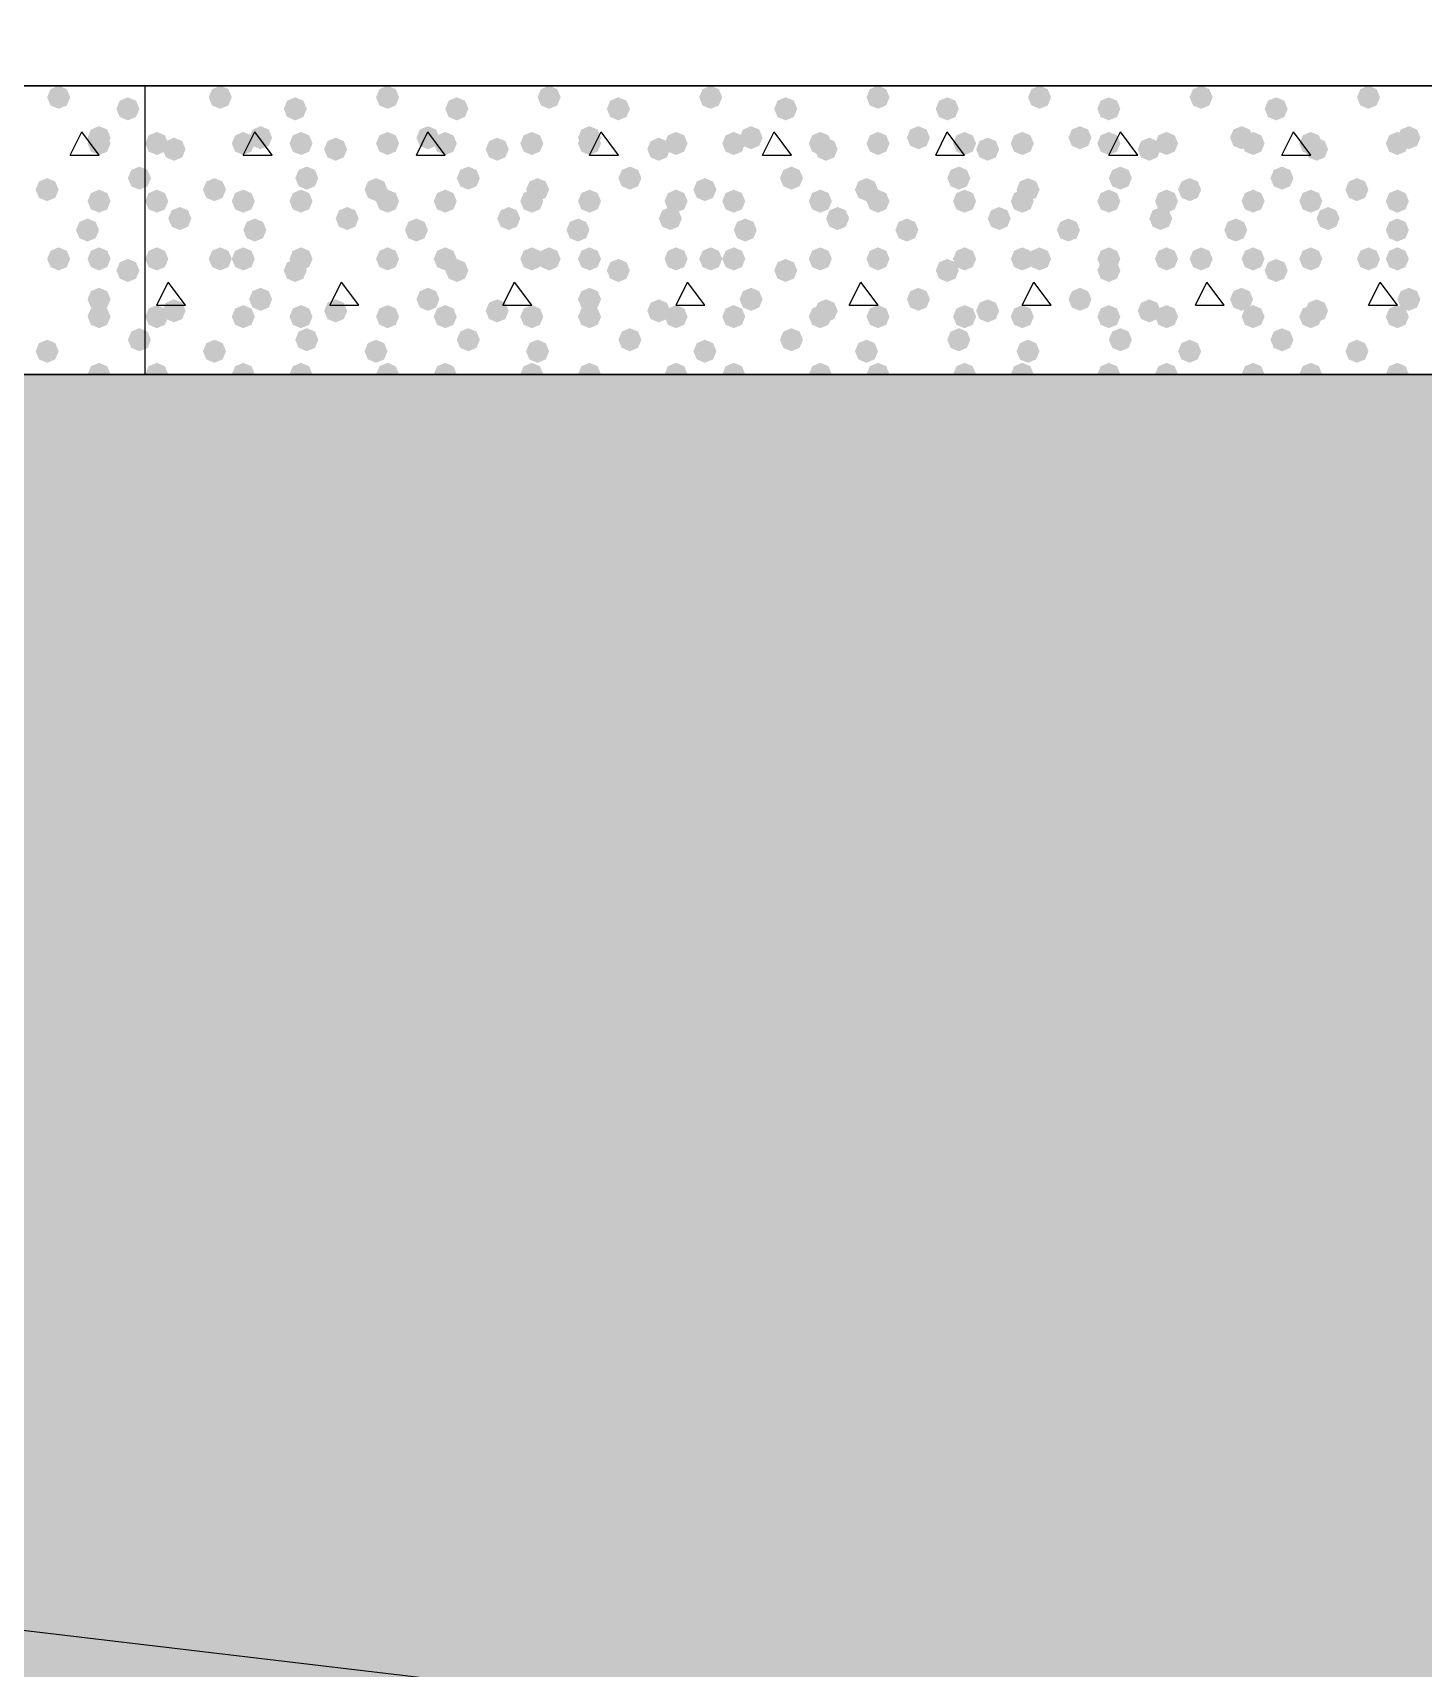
# Model space of a CAD drawing. Header units: millimetres. Extents: x 0 to 420, y 0 to 297.
# Drawn here: x 111.44 to 121.64, y 115.69 to 127.69 of the extents above; entities that cross this region are included whole.
import ezdxf

# ---------------------------------------------------------------- set-up
doc = ezdxf.new("R2010")
doc.units = ezdxf.units.MM
doc.layers.get('0').update_dxf_attribs({"linetype": 'CONTINUOUS'})

msp = doc.modelspace()

# ---------------------------------------------------------------- hatches: boundary and pattern name
at = {"true_color": 0x000007}
for points in [[(111.717667, 127.211667), (111.692796, 127.151871), (111.633, 127.127), (111.573204, 127.151871), (111.548333, 127.211667), (111.573204, 127.271462), (111.633, 127.296333), (111.692796, 127.271463)], [(112.225667, 127.127), (112.200796, 127.067204), (112.141, 127.042333), (112.081204, 127.067204), (112.056333, 127.127), (112.081204, 127.186796), (112.141, 127.211667), (112.200796, 127.186796)], [(112.014, 126.915333), (111.989129, 126.855538), (111.929333, 126.830667), (111.869538, 126.855538), (111.844667, 126.915333), (111.869537, 126.975129), (111.929333, 127), (111.989129, 126.975129)], [(112.014, 126.873), (111.989129, 126.813204), (111.929333, 126.788333), (111.869538, 126.813204), (111.844667, 126.873), (111.869537, 126.932796), (111.929333, 126.957667), (111.989129, 126.932796)], [(112.310333, 126.619), (112.285463, 126.559204), (112.225667, 126.534333), (112.165871, 126.559204), (112.141, 126.619), (112.165871, 126.678796), (112.225667, 126.703667), (112.285462, 126.678796)], [(111.633, 126.534333), (111.608129, 126.474537), (111.548333, 126.449667), (111.488537, 126.474537), (111.463667, 126.534333), (111.488537, 126.594129), (111.548333, 126.619), (111.608129, 126.594129)], [(112.014, 126.449667), (111.989129, 126.389871), (111.929333, 126.365), (111.869538, 126.389871), (111.844667, 126.449667), (111.869537, 126.509462), (111.929333, 126.534333), (111.989129, 126.509463)], [(111.929333, 126.238), (111.904462, 126.178204), (111.844667, 126.153333), (111.784871, 126.178204), (111.76, 126.238), (111.784871, 126.297796), (111.844667, 126.322667), (111.904462, 126.297796)], [(111.717667, 126.026333), (111.692796, 125.966537), (111.633, 125.941667), (111.573204, 125.966537), (111.548333, 126.026333), (111.573204, 126.086129), (111.633, 126.111), (111.692796, 126.086129)], [(112.014, 126.026333), (111.989129, 125.966537), (111.929333, 125.941667), (111.869538, 125.966537), (111.844667, 126.026333), (111.869537, 126.086129), (111.929333, 126.111), (111.989129, 126.086129)], [(112.225667, 125.941667), (112.200796, 125.881871), (112.141, 125.857), (112.081204, 125.881871), (112.056333, 125.941667), (112.081204, 126.001462), (112.141, 126.026333), (112.200796, 126.001463)], [(112.014, 125.73), (111.989129, 125.670204), (111.929333, 125.645333), (111.869538, 125.670204), (111.844667, 125.73), (111.869537, 125.789796), (111.929333, 125.814667), (111.989129, 125.789796)], [(112.014, 125.603), (111.989129, 125.543204), (111.929333, 125.518333), (111.869538, 125.543204), (111.844667, 125.603), (111.869537, 125.662796), (111.929333, 125.687667), (111.989129, 125.662796)], [(112.310333, 125.433667), (112.285463, 125.373871), (112.225667, 125.349), (112.165871, 125.373871), (112.141, 125.433667), (112.165871, 125.493462), (112.225667, 125.518333), (112.285462, 125.493463)], [(111.633, 125.349), (111.608129, 125.289204), (111.548333, 125.264333), (111.488537, 125.289204), (111.463667, 125.349), (111.488537, 125.408796), (111.548333, 125.433667), (111.608129, 125.408796)], [(112.014, 125.179667), (111.989129, 125.119871), (111.929333, 125.095), (111.869538, 125.119871), (111.844667, 125.179667), (111.869537, 125.239462), (111.929333, 125.264333), (111.989129, 125.239463)]]:
    msp.add_hatch(color=0, dxfattribs=at).paths.add_polyline_path(points, flags=0)
at = {"true_color": 0x000008}
for points in [[(112.903, 127.211667), (112.878129, 127.151871), (112.818333, 127.127), (112.758537, 127.151871), (112.733667, 127.211667), (112.758537, 127.271462), (112.818333, 127.296333), (112.878129, 127.271463)], [(114.130667, 127.211667), (114.105796, 127.151871), (114.046, 127.127), (113.986204, 127.151871), (113.961333, 127.211667), (113.986204, 127.271462), (114.046, 127.296333), (114.105796, 127.271463)], [(115.316, 127.211667), (115.291129, 127.151871), (115.231333, 127.127), (115.171537, 127.151871), (115.146667, 127.211667), (115.171537, 127.271462), (115.231333, 127.296333), (115.291129, 127.271463)], [(116.501333, 127.211667), (116.476463, 127.151871), (116.416667, 127.127), (116.356871, 127.151871), (116.332, 127.211667), (116.356871, 127.271462), (116.416667, 127.296333), (116.476462, 127.271463)], [(117.729, 127.211667), (117.704129, 127.151871), (117.644333, 127.127), (117.584538, 127.151871), (117.559667, 127.211667), (117.584537, 127.271462), (117.644333, 127.296333), (117.704129, 127.271463)], [(118.914333, 127.211667), (118.889462, 127.151871), (118.829667, 127.127), (118.769871, 127.151871), (118.745, 127.211667), (118.769871, 127.271462), (118.829667, 127.296333), (118.889462, 127.271463)], [(120.099667, 127.211667), (120.074796, 127.151871), (120.015, 127.127), (119.955204, 127.151871), (119.930333, 127.211667), (119.955204, 127.271462), (120.015, 127.296333), (120.074796, 127.271463)], [(121.327333, 127.211667), (121.302463, 127.151871), (121.242667, 127.127), (121.182871, 127.151871), (121.158, 127.211667), (121.182871, 127.271462), (121.242667, 127.296333), (121.302462, 127.271463)], [(113.453333, 127.127), (113.428463, 127.067204), (113.368667, 127.042333), (113.308871, 127.067204), (113.284, 127.127), (113.308871, 127.186796), (113.368667, 127.211667), (113.428462, 127.186796)], [(114.638667, 127.127), (114.613796, 127.067204), (114.554, 127.042333), (114.494204, 127.067204), (114.469333, 127.127), (114.494204, 127.186796), (114.554, 127.211667), (114.613796, 127.186796)], [(115.824, 127.127), (115.799129, 127.067204), (115.739333, 127.042333), (115.679538, 127.067204), (115.654667, 127.127), (115.679537, 127.186796), (115.739333, 127.211667), (115.799129, 127.186796)], [(117.051667, 127.127), (117.026796, 127.067204), (116.967, 127.042333), (116.907204, 127.067204), (116.882333, 127.127), (116.907204, 127.186796), (116.967, 127.211667), (117.026796, 127.186796)], [(118.237, 127.127), (118.212129, 127.067204), (118.152333, 127.042333), (118.092538, 127.067204), (118.067667, 127.127), (118.092537, 127.186796), (118.152333, 127.211667), (118.212129, 127.186796)], [(119.422333, 127.127), (119.397463, 127.067204), (119.337667, 127.042333), (119.277871, 127.067204), (119.253, 127.127), (119.277871, 127.186796), (119.337667, 127.211667), (119.397462, 127.186796)], [(120.65, 127.127), (120.625129, 127.067204), (120.565333, 127.042333), (120.505538, 127.067204), (120.480667, 127.127), (120.505537, 127.186796), (120.565333, 127.211667), (120.625129, 127.186796)], [(112.437333, 126.873), (112.412463, 126.813204), (112.352667, 126.788333), (112.292871, 126.813204), (112.268, 126.873), (112.292871, 126.932796), (112.352667, 126.957667), (112.412462, 126.932796)], [(112.564333, 126.830667), (112.539462, 126.770871), (112.479667, 126.746), (112.419871, 126.770871), (112.395, 126.830667), (112.419871, 126.890462), (112.479667, 126.915333), (112.539462, 126.890463)], [(113.072333, 126.873), (113.047463, 126.813204), (112.987667, 126.788333), (112.927871, 126.813204), (112.903, 126.873), (112.927871, 126.932796), (112.987667, 126.957667), (113.047462, 126.932796)], [(113.199333, 126.915333), (113.174462, 126.855538), (113.114667, 126.830667), (113.054871, 126.855538), (113.03, 126.915333), (113.054871, 126.975129), (113.114667, 127), (113.174462, 126.975129)], [(113.495667, 126.873), (113.470796, 126.813204), (113.411, 126.788333), (113.351204, 126.813204), (113.326333, 126.873), (113.351204, 126.932796), (113.411, 126.957667), (113.470796, 126.932796)], [(113.749667, 126.830667), (113.724796, 126.770871), (113.665, 126.746), (113.605204, 126.770871), (113.580333, 126.830667), (113.605204, 126.890462), (113.665, 126.915333), (113.724796, 126.890463)], [(114.130667, 126.873), (114.105796, 126.813204), (114.046, 126.788333), (113.986204, 126.813204), (113.961333, 126.873), (113.986204, 126.932796), (114.046, 126.957667), (114.105796, 126.932796)], [(114.427, 126.915333), (114.402129, 126.855538), (114.342333, 126.830667), (114.282538, 126.855538), (114.257667, 126.915333), (114.282537, 126.975129), (114.342333, 127), (114.402129, 126.975129)], [(114.554, 126.873), (114.529129, 126.813204), (114.469333, 126.788333), (114.409538, 126.813204), (114.384667, 126.873), (114.409537, 126.932796), (114.469333, 126.957667), (114.529129, 126.932796)], [(114.935, 126.830667), (114.910129, 126.770871), (114.850333, 126.746), (114.790538, 126.770871), (114.765667, 126.830667), (114.790537, 126.890462), (114.850333, 126.915333), (114.910129, 126.890463)], [(115.189, 126.873), (115.164129, 126.813204), (115.104333, 126.788333), (115.044538, 126.813204), (115.019667, 126.873), (115.044537, 126.932796), (115.104333, 126.957667), (115.164129, 126.932796)], [(115.612333, 126.915333), (115.587463, 126.855538), (115.527667, 126.830667), (115.467871, 126.855538), (115.443, 126.915333), (115.467871, 126.975129), (115.527667, 127), (115.587462, 126.975129)], [(115.612333, 126.873), (115.587463, 126.813204), (115.527667, 126.788333), (115.467871, 126.813204), (115.443, 126.873), (115.467871, 126.932796), (115.527667, 126.957667), (115.587462, 126.932796)], [(116.120333, 126.830667), (116.095463, 126.770871), (116.035667, 126.746), (115.975871, 126.770871), (115.951, 126.830667), (115.975871, 126.890462), (116.035667, 126.915333), (116.095462, 126.890463)], [(116.247333, 126.873), (116.222463, 126.813204), (116.162667, 126.788333), (116.102871, 126.813204), (116.078, 126.873), (116.102871, 126.932796), (116.162667, 126.957667), (116.222462, 126.932796)], [(116.670667, 126.873), (116.645796, 126.813204), (116.586, 126.788333), (116.526204, 126.813204), (116.501333, 126.873), (116.526204, 126.932796), (116.586, 126.957667), (116.645796, 126.932796)], [(116.797667, 126.915333), (116.772796, 126.855538), (116.713, 126.830667), (116.653204, 126.855538), (116.628333, 126.915333), (116.653204, 126.975129), (116.713, 127), (116.772796, 126.975129)], [(117.305667, 126.873), (117.280796, 126.813204), (117.221, 126.788333), (117.161204, 126.813204), (117.136333, 126.873), (117.161204, 126.932796), (117.221, 126.957667), (117.280796, 126.932796)], [(117.348, 126.830667), (117.323129, 126.770871), (117.263333, 126.746), (117.203538, 126.770871), (117.178667, 126.830667), (117.203537, 126.890462), (117.263333, 126.915333), (117.323129, 126.890463)], [(117.729, 126.873), (117.704129, 126.813204), (117.644333, 126.788333), (117.584538, 126.813204), (117.559667, 126.873), (117.584537, 126.932796), (117.644333, 126.957667), (117.704129, 126.932796)], [(118.025333, 126.915333), (118.000463, 126.855538), (117.940667, 126.830667), (117.880871, 126.855538), (117.856, 126.915333), (117.880871, 126.975129), (117.940667, 127), (118.000462, 126.975129)], [(118.364, 126.873), (118.339129, 126.813204), (118.279333, 126.788333), (118.219538, 126.813204), (118.194667, 126.873), (118.219537, 126.932796), (118.279333, 126.957667), (118.339129, 126.932796)], [(118.533333, 126.830667), (118.508463, 126.770871), (118.448667, 126.746), (118.388871, 126.770871), (118.364, 126.830667), (118.388871, 126.890462), (118.448667, 126.915333), (118.508462, 126.890463)], [(118.787333, 126.873), (118.762463, 126.813204), (118.702667, 126.788333), (118.642871, 126.813204), (118.618, 126.873), (118.642871, 126.932796), (118.702667, 126.957667), (118.762462, 126.932796)], [(119.210667, 126.915333), (119.185796, 126.855538), (119.126, 126.830667), (119.066204, 126.855538), (119.041333, 126.915333), (119.066204, 126.975129), (119.126, 127), (119.185796, 126.975129)], [(119.422333, 126.873), (119.397463, 126.813204), (119.337667, 126.788333), (119.277871, 126.813204), (119.253, 126.873), (119.277871, 126.932796), (119.337667, 126.957667), (119.397462, 126.932796)], [(119.718667, 126.830667), (119.693796, 126.770871), (119.634, 126.746), (119.574204, 126.770871), (119.549333, 126.830667), (119.574204, 126.890462), (119.634, 126.915333), (119.693796, 126.890463)], [(119.845667, 126.873), (119.820796, 126.813204), (119.761, 126.788333), (119.701204, 126.813204), (119.676333, 126.873), (119.701204, 126.932796), (119.761, 126.957667), (119.820796, 126.932796)], [(120.396, 126.915333), (120.371129, 126.855538), (120.311333, 126.830667), (120.251537, 126.855538), (120.226667, 126.915333), (120.251537, 126.975129), (120.311333, 127), (120.371129, 126.975129)], [(120.480667, 126.873), (120.455796, 126.813204), (120.396, 126.788333), (120.336204, 126.813204), (120.311333, 126.873), (120.336204, 126.932796), (120.396, 126.957667), (120.455796, 126.932796)], [(120.904, 126.873), (120.879129, 126.813204), (120.819333, 126.788333), (120.759538, 126.813204), (120.734667, 126.873), (120.759537, 126.932796), (120.819333, 126.957667), (120.879129, 126.932796)], [(120.946333, 126.830667), (120.921462, 126.770871), (120.861667, 126.746), (120.801871, 126.770871), (120.777, 126.830667), (120.801871, 126.890462), (120.861667, 126.915333), (120.921462, 126.890463)], [(121.539, 126.873), (121.514129, 126.813204), (121.454333, 126.788333), (121.394538, 126.813204), (121.369667, 126.873), (121.394537, 126.932796), (121.454333, 126.957667), (121.514129, 126.932796)], [(121.623667, 126.915333), (121.598796, 126.855538), (121.539, 126.830667), (121.479204, 126.855538), (121.454333, 126.915333), (121.479204, 126.975129), (121.539, 127), (121.598796, 126.975129)], [(113.538, 126.619), (113.513129, 126.559204), (113.453333, 126.534333), (113.393537, 126.559204), (113.368667, 126.619), (113.393537, 126.678796), (113.453333, 126.703667), (113.513129, 126.678796)], [(114.723333, 126.619), (114.698463, 126.559204), (114.638667, 126.534333), (114.578871, 126.559204), (114.554, 126.619), (114.578871, 126.678796), (114.638667, 126.703667), (114.698462, 126.678796)], [(115.908667, 126.619), (115.883796, 126.559204), (115.824, 126.534333), (115.764204, 126.559204), (115.739333, 126.619), (115.764204, 126.678796), (115.824, 126.703667), (115.883796, 126.678796)], [(117.094, 126.619), (117.069129, 126.559204), (117.009333, 126.534333), (116.949538, 126.559204), (116.924667, 126.619), (116.949537, 126.678796), (117.009333, 126.703667), (117.069129, 126.678796)], [(118.321667, 126.619), (118.296796, 126.559204), (118.237, 126.534333), (118.177204, 126.559204), (118.152333, 126.619), (118.177204, 126.678796), (118.237, 126.703667), (118.296796, 126.678796)], [(119.507, 126.619), (119.482129, 126.559204), (119.422333, 126.534333), (119.362538, 126.559204), (119.337667, 126.619), (119.362537, 126.678796), (119.422333, 126.703667), (119.482129, 126.678796)], [(120.692333, 126.619), (120.667463, 126.559204), (120.607667, 126.534333), (120.547871, 126.559204), (120.523, 126.619), (120.547871, 126.678796), (120.607667, 126.703667), (120.667462, 126.678796)], [(112.860667, 126.534333), (112.835796, 126.474537), (112.776, 126.449667), (112.716204, 126.474537), (112.691333, 126.534333), (112.716204, 126.594129), (112.776, 126.619), (112.835796, 126.594129)], [(114.046, 126.534333), (114.021129, 126.474537), (113.961333, 126.449667), (113.901537, 126.474537), (113.876667, 126.534333), (113.901537, 126.594129), (113.961333, 126.619), (114.021129, 126.594129)], [(115.231333, 126.534333), (115.206463, 126.474537), (115.146667, 126.449667), (115.086871, 126.474537), (115.062, 126.534333), (115.086871, 126.594129), (115.146667, 126.619), (115.206462, 126.594129)], [(116.459, 126.534333), (116.434129, 126.474537), (116.374333, 126.449667), (116.314538, 126.474537), (116.289667, 126.534333), (116.314537, 126.594129), (116.374333, 126.619), (116.434129, 126.594129)], [(117.644333, 126.534333), (117.619462, 126.474537), (117.559667, 126.449667), (117.499871, 126.474537), (117.475, 126.534333), (117.499871, 126.594129), (117.559667, 126.619), (117.619462, 126.594129)], [(118.829667, 126.534333), (118.804796, 126.474537), (118.745, 126.449667), (118.685204, 126.474537), (118.660333, 126.534333), (118.685204, 126.594129), (118.745, 126.619), (118.804796, 126.594129)], [(120.015, 126.534333), (119.990129, 126.474537), (119.930333, 126.449667), (119.870538, 126.474537), (119.845667, 126.534333), (119.870537, 126.594129), (119.930333, 126.619), (119.990129, 126.594129)], [(121.242667, 126.534333), (121.217796, 126.474537), (121.158, 126.449667), (121.098204, 126.474537), (121.073333, 126.534333), (121.098204, 126.594129), (121.158, 126.619), (121.217796, 126.594129)], [(112.437333, 126.449667), (112.412463, 126.389871), (112.352667, 126.365), (112.292871, 126.389871), (112.268, 126.449667), (112.292871, 126.509462), (112.352667, 126.534333), (112.412462, 126.509463)], [(113.072333, 126.449667), (113.047463, 126.389871), (112.987667, 126.365), (112.927871, 126.389871), (112.903, 126.449667), (112.927871, 126.509462), (112.987667, 126.534333), (113.047462, 126.509463)], [(113.495667, 126.449667), (113.470796, 126.389871), (113.411, 126.365), (113.351204, 126.389871), (113.326333, 126.449667), (113.351204, 126.509462), (113.411, 126.534333), (113.470796, 126.509463)], [(114.130667, 126.449667), (114.105796, 126.389871), (114.046, 126.365), (113.986204, 126.389871), (113.961333, 126.449667), (113.986204, 126.509462), (114.046, 126.534333), (114.105796, 126.509463)], [(114.554, 126.449667), (114.529129, 126.389871), (114.469333, 126.365), (114.409538, 126.389871), (114.384667, 126.449667), (114.409537, 126.509462), (114.469333, 126.534333), (114.529129, 126.509463)], [(115.189, 126.449667), (115.164129, 126.389871), (115.104333, 126.365), (115.044538, 126.389871), (115.019667, 126.449667), (115.044537, 126.509462), (115.104333, 126.534333), (115.164129, 126.509463)], [(115.612333, 126.449667), (115.587463, 126.389871), (115.527667, 126.365), (115.467871, 126.389871), (115.443, 126.449667), (115.467871, 126.509462), (115.527667, 126.534333), (115.587462, 126.509463)], [(116.247333, 126.449667), (116.222463, 126.389871), (116.162667, 126.365), (116.102871, 126.389871), (116.078, 126.449667), (116.102871, 126.509462), (116.162667, 126.534333), (116.222462, 126.509463)], [(116.670667, 126.449667), (116.645796, 126.389871), (116.586, 126.365), (116.526204, 126.389871), (116.501333, 126.449667), (116.526204, 126.509462), (116.586, 126.534333), (116.645796, 126.509463)], [(117.305667, 126.449667), (117.280796, 126.389871), (117.221, 126.365), (117.161204, 126.389871), (117.136333, 126.449667), (117.161204, 126.509462), (117.221, 126.534333), (117.280796, 126.509463)], [(117.729, 126.449667), (117.704129, 126.389871), (117.644333, 126.365), (117.584538, 126.389871), (117.559667, 126.449667), (117.584537, 126.509462), (117.644333, 126.534333), (117.704129, 126.509463)], [(118.364, 126.449667), (118.339129, 126.389871), (118.279333, 126.365), (118.219538, 126.389871), (118.194667, 126.449667), (118.219537, 126.509462), (118.279333, 126.534333), (118.339129, 126.509463)], [(118.787333, 126.449667), (118.762463, 126.389871), (118.702667, 126.365), (118.642871, 126.389871), (118.618, 126.449667), (118.642871, 126.509462), (118.702667, 126.534333), (118.762462, 126.509463)], [(119.422333, 126.449667), (119.397463, 126.389871), (119.337667, 126.365), (119.277871, 126.389871), (119.253, 126.449667), (119.277871, 126.509462), (119.337667, 126.534333), (119.397462, 126.509463)], [(119.845667, 126.449667), (119.820796, 126.389871), (119.761, 126.365), (119.701204, 126.389871), (119.676333, 126.449667), (119.701204, 126.509462), (119.761, 126.534333), (119.820796, 126.509463)], [(120.480667, 126.449667), (120.455796, 126.389871), (120.396, 126.365), (120.336204, 126.389871), (120.311333, 126.449667), (120.336204, 126.509462), (120.396, 126.534333), (120.455796, 126.509463)], [(120.904, 126.449667), (120.879129, 126.389871), (120.819333, 126.365), (120.759538, 126.389871), (120.734667, 126.449667), (120.759537, 126.509462), (120.819333, 126.534333), (120.879129, 126.509463)], [(121.539, 126.449667), (121.514129, 126.389871), (121.454333, 126.365), (121.394538, 126.389871), (121.369667, 126.449667), (121.394537, 126.509462), (121.454333, 126.534333), (121.514129, 126.509463)], [(112.606667, 126.322667), (112.581796, 126.262871), (112.522, 126.238), (112.462204, 126.262871), (112.437333, 126.322667), (112.462204, 126.382462), (112.522, 126.407333), (112.581796, 126.382463)], [(113.157, 126.238), (113.132129, 126.178204), (113.072333, 126.153333), (113.012538, 126.178204), (112.987667, 126.238), (113.012537, 126.297796), (113.072333, 126.322667), (113.132129, 126.297796)], [(113.834333, 126.322667), (113.809462, 126.262871), (113.749667, 126.238), (113.689871, 126.262871), (113.665, 126.322667), (113.689871, 126.382462), (113.749667, 126.407333), (113.809462, 126.382463)], [(114.342333, 126.238), (114.317463, 126.178204), (114.257667, 126.153333), (114.197871, 126.178204), (114.173, 126.238), (114.197871, 126.297796), (114.257667, 126.322667), (114.317462, 126.297796)], [(115.019667, 126.322667), (114.994796, 126.262871), (114.935, 126.238), (114.875204, 126.262871), (114.850333, 126.322667), (114.875204, 126.382462), (114.935, 126.407333), (114.994796, 126.382463)], [(115.527667, 126.238), (115.502796, 126.178204), (115.443, 126.153333), (115.383204, 126.178204), (115.358333, 126.238), (115.383204, 126.297796), (115.443, 126.322667), (115.502796, 126.297796)], [(116.205, 126.322667), (116.180129, 126.262871), (116.120333, 126.238), (116.060538, 126.262871), (116.035667, 126.322667), (116.060537, 126.382462), (116.120333, 126.407333), (116.180129, 126.382463)], [(116.755333, 126.238), (116.730463, 126.178204), (116.670667, 126.153333), (116.610871, 126.178204), (116.586, 126.238), (116.610871, 126.297796), (116.670667, 126.322667), (116.730462, 126.297796)], [(117.432667, 126.322667), (117.407796, 126.262871), (117.348, 126.238), (117.288204, 126.262871), (117.263333, 126.322667), (117.288204, 126.382462), (117.348, 126.407333), (117.407796, 126.382463)], [(117.940667, 126.238), (117.915796, 126.178204), (117.856, 126.153333), (117.796204, 126.178204), (117.771333, 126.238), (117.796204, 126.297796), (117.856, 126.322667), (117.915796, 126.297796)], [(118.618, 126.322667), (118.593129, 126.262871), (118.533333, 126.238), (118.473537, 126.262871), (118.448667, 126.322667), (118.473537, 126.382462), (118.533333, 126.407333), (118.593129, 126.382463)], [(119.126, 126.238), (119.101129, 126.178204), (119.041333, 126.153333), (118.981537, 126.178204), (118.956667, 126.238), (118.981537, 126.297796), (119.041333, 126.322667), (119.101129, 126.297796)], [(119.803333, 126.322667), (119.778463, 126.262871), (119.718667, 126.238), (119.658871, 126.262871), (119.634, 126.322667), (119.658871, 126.382462), (119.718667, 126.407333), (119.778462, 126.382463)], [(120.353667, 126.238), (120.328796, 126.178204), (120.269, 126.153333), (120.209204, 126.178204), (120.184333, 126.238), (120.209204, 126.297796), (120.269, 126.322667), (120.328796, 126.297796)], [(121.031, 126.322667), (121.006129, 126.262871), (120.946333, 126.238), (120.886537, 126.262871), (120.861667, 126.322667), (120.886537, 126.382462), (120.946333, 126.407333), (121.006129, 126.382463)], [(121.539, 126.238), (121.514129, 126.178204), (121.454333, 126.153333), (121.394538, 126.178204), (121.369667, 126.238), (121.394537, 126.297796), (121.454333, 126.322667), (121.514129, 126.297796)], [(112.437333, 126.026333), (112.412463, 125.966537), (112.352667, 125.941667), (112.292871, 125.966537), (112.268, 126.026333), (112.292871, 126.086129), (112.352667, 126.111), (112.412462, 126.086129)], [(112.903, 126.026333), (112.878129, 125.966537), (112.818333, 125.941667), (112.758537, 125.966537), (112.733667, 126.026333), (112.758537, 126.086129), (112.818333, 126.111), (112.878129, 126.086129)], [(113.072333, 126.026333), (113.047463, 125.966537), (112.987667, 125.941667), (112.927871, 125.966537), (112.903, 126.026333), (112.927871, 126.086129), (112.987667, 126.111), (113.047462, 126.086129)], [(113.495667, 126.026333), (113.470796, 125.966537), (113.411, 125.941667), (113.351204, 125.966537), (113.326333, 126.026333), (113.351204, 126.086129), (113.411, 126.111), (113.470796, 126.086129)], [(114.130667, 126.026333), (114.105796, 125.966537), (114.046, 125.941667), (113.986204, 125.966537), (113.961333, 126.026333), (113.986204, 126.086129), (114.046, 126.111), (114.105796, 126.086129)], [(114.130667, 126.026333), (114.105796, 125.966537), (114.046, 125.941667), (113.986204, 125.966537), (113.961333, 126.026333), (113.986204, 126.086129), (114.046, 126.111), (114.105796, 126.086129)], [(114.554, 126.026333), (114.529129, 125.966537), (114.469333, 125.941667), (114.409538, 125.966537), (114.384667, 126.026333), (114.409537, 126.086129), (114.469333, 126.111), (114.529129, 126.086129)], [(115.189, 126.026333), (115.164129, 125.966537), (115.104333, 125.941667), (115.044538, 125.966537), (115.019667, 126.026333), (115.044537, 126.086129), (115.104333, 126.111), (115.164129, 126.086129)], [(115.316, 126.026333), (115.291129, 125.966537), (115.231333, 125.941667), (115.171537, 125.966537), (115.146667, 126.026333), (115.171537, 126.086129), (115.231333, 126.111), (115.291129, 126.086129)], [(115.612333, 126.026333), (115.587463, 125.966537), (115.527667, 125.941667), (115.467871, 125.966537), (115.443, 126.026333), (115.467871, 126.086129), (115.527667, 126.111), (115.587462, 126.086129)], [(116.247333, 126.026333), (116.222463, 125.966537), (116.162667, 125.941667), (116.102871, 125.966537), (116.078, 126.026333), (116.102871, 126.086129), (116.162667, 126.111), (116.222462, 126.086129)], [(116.501333, 126.026333), (116.476463, 125.966537), (116.416667, 125.941667), (116.356871, 125.966537), (116.332, 126.026333), (116.356871, 126.086129), (116.416667, 126.111), (116.476462, 126.086129)], [(116.670667, 126.026333), (116.645796, 125.966537), (116.586, 125.941667), (116.526204, 125.966537), (116.501333, 126.026333), (116.526204, 126.086129), (116.586, 126.111), (116.645796, 126.086129)], [(117.305667, 126.026333), (117.280796, 125.966537), (117.221, 125.941667), (117.161204, 125.966537), (117.136333, 126.026333), (117.161204, 126.086129), (117.221, 126.111), (117.280796, 126.086129)], [(117.729, 126.026333), (117.704129, 125.966537), (117.644333, 125.941667), (117.584538, 125.966537), (117.559667, 126.026333), (117.584537, 126.086129), (117.644333, 126.111), (117.704129, 126.086129)], [(117.729, 126.026333), (117.704129, 125.966537), (117.644333, 125.941667), (117.584538, 125.966537), (117.559667, 126.026333), (117.584537, 126.086129), (117.644333, 126.111), (117.704129, 126.086129)], [(118.364, 126.026333), (118.339129, 125.966537), (118.279333, 125.941667), (118.219538, 125.966537), (118.194667, 126.026333), (118.219537, 126.086129), (118.279333, 126.111), (118.339129, 126.086129)], [(118.787333, 126.026333), (118.762463, 125.966537), (118.702667, 125.941667), (118.642871, 125.966537), (118.618, 126.026333), (118.642871, 126.086129), (118.702667, 126.111), (118.762462, 126.086129)], [(118.914333, 126.026333), (118.889462, 125.966537), (118.829667, 125.941667), (118.769871, 125.966537), (118.745, 126.026333), (118.769871, 126.086129), (118.829667, 126.111), (118.889462, 126.086129)], [(119.422333, 126.026333), (119.397463, 125.966537), (119.337667, 125.941667), (119.277871, 125.966537), (119.253, 126.026333), (119.277871, 126.086129), (119.337667, 126.111), (119.397462, 126.086129)], [(119.845667, 126.026333), (119.820796, 125.966537), (119.761, 125.941667), (119.701204, 125.966537), (119.676333, 126.026333), (119.701204, 126.086129), (119.761, 126.111), (119.820796, 126.086129)], [(120.099667, 126.026333), (120.074796, 125.966537), (120.015, 125.941667), (119.955204, 125.966537), (119.930333, 126.026333), (119.955204, 126.086129), (120.015, 126.111), (120.074796, 126.086129)], [(120.480667, 126.026333), (120.455796, 125.966537), (120.396, 125.941667), (120.336204, 125.966537), (120.311333, 126.026333), (120.336204, 126.086129), (120.396, 126.111), (120.455796, 126.086129)], [(120.904, 126.026333), (120.879129, 125.966537), (120.819333, 125.941667), (120.759538, 125.966537), (120.734667, 126.026333), (120.759537, 126.086129), (120.819333, 126.111), (120.879129, 126.086129)], [(121.327333, 126.026333), (121.302463, 125.966537), (121.242667, 125.941667), (121.182871, 125.966537), (121.158, 126.026333), (121.182871, 126.086129), (121.242667, 126.111), (121.302462, 126.086129)], [(121.539, 126.026333), (121.514129, 125.966537), (121.454333, 125.941667), (121.394538, 125.966537), (121.369667, 126.026333), (121.394537, 126.086129), (121.454333, 126.111), (121.514129, 126.086129)], [(113.453333, 125.941667), (113.428463, 125.881871), (113.368667, 125.857), (113.308871, 125.881871), (113.284, 125.941667), (113.308871, 126.001462), (113.368667, 126.026333), (113.428462, 126.001463)], [(114.638667, 125.941667), (114.613796, 125.881871), (114.554, 125.857), (114.494204, 125.881871), (114.469333, 125.941667), (114.494204, 126.001462), (114.554, 126.026333), (114.613796, 126.001463)], [(115.824, 125.941667), (115.799129, 125.881871), (115.739333, 125.857), (115.679538, 125.881871), (115.654667, 125.941667), (115.679537, 126.001462), (115.739333, 126.026333), (115.799129, 126.001463)], [(117.051667, 125.941667), (117.026796, 125.881871), (116.967, 125.857), (116.907204, 125.881871), (116.882333, 125.941667), (116.907204, 126.001462), (116.967, 126.026333), (117.026796, 126.001463)], [(118.237, 125.941667), (118.212129, 125.881871), (118.152333, 125.857), (118.092538, 125.881871), (118.067667, 125.941667), (118.092537, 126.001462), (118.152333, 126.026333), (118.212129, 126.001463)], [(119.422333, 125.941667), (119.397463, 125.881871), (119.337667, 125.857), (119.277871, 125.881871), (119.253, 125.941667), (119.277871, 126.001462), (119.337667, 126.026333), (119.397462, 126.001463)], [(120.65, 125.941667), (120.625129, 125.881871), (120.565333, 125.857), (120.505538, 125.881871), (120.480667, 125.941667), (120.505537, 126.001462), (120.565333, 126.026333), (120.625129, 126.001463)], [(112.564333, 125.645333), (112.539462, 125.585538), (112.479667, 125.560667), (112.419871, 125.585538), (112.395, 125.645333), (112.419871, 125.705129), (112.479667, 125.73), (112.539462, 125.705129)], [(113.199333, 125.73), (113.174462, 125.670204), (113.114667, 125.645333), (113.054871, 125.670204), (113.03, 125.73), (113.054871, 125.789796), (113.114667, 125.814667), (113.174462, 125.789796)], [(113.749667, 125.645333), (113.724796, 125.585538), (113.665, 125.560667), (113.605204, 125.585538), (113.580333, 125.645333), (113.605204, 125.705129), (113.665, 125.73), (113.724796, 125.705129)], [(114.427, 125.73), (114.402129, 125.670204), (114.342333, 125.645333), (114.282538, 125.670204), (114.257667, 125.73), (114.282537, 125.789796), (114.342333, 125.814667), (114.402129, 125.789796)], [(114.935, 125.645333), (114.910129, 125.585538), (114.850333, 125.560667), (114.790538, 125.585538), (114.765667, 125.645333), (114.790537, 125.705129), (114.850333, 125.73), (114.910129, 125.705129)], [(115.612333, 125.73), (115.587463, 125.670204), (115.527667, 125.645333), (115.467871, 125.670204), (115.443, 125.73), (115.467871, 125.789796), (115.527667, 125.814667), (115.587462, 125.789796)], [(116.120333, 125.645333), (116.095463, 125.585538), (116.035667, 125.560667), (115.975871, 125.585538), (115.951, 125.645333), (115.975871, 125.705129), (116.035667, 125.73), (116.095462, 125.705129)], [(116.797667, 125.73), (116.772796, 125.670204), (116.713, 125.645333), (116.653204, 125.670204), (116.628333, 125.73), (116.653204, 125.789796), (116.713, 125.814667), (116.772796, 125.789796)], [(117.348, 125.645333), (117.323129, 125.585538), (117.263333, 125.560667), (117.203538, 125.585538), (117.178667, 125.645333), (117.203537, 125.705129), (117.263333, 125.73), (117.323129, 125.705129)], [(118.025333, 125.73), (118.000463, 125.670204), (117.940667, 125.645333), (117.880871, 125.670204), (117.856, 125.73), (117.880871, 125.789796), (117.940667, 125.814667), (118.000462, 125.789796)], [(118.533333, 125.645333), (118.508463, 125.585538), (118.448667, 125.560667), (118.388871, 125.585538), (118.364, 125.645333), (118.388871, 125.705129), (118.448667, 125.73), (118.508462, 125.705129)], [(119.210667, 125.73), (119.185796, 125.670204), (119.126, 125.645333), (119.066204, 125.670204), (119.041333, 125.73), (119.066204, 125.789796), (119.126, 125.814667), (119.185796, 125.789796)], [(119.718667, 125.645333), (119.693796, 125.585538), (119.634, 125.560667), (119.574204, 125.585538), (119.549333, 125.645333), (119.574204, 125.705129), (119.634, 125.73), (119.693796, 125.705129)], [(120.396, 125.73), (120.371129, 125.670204), (120.311333, 125.645333), (120.251537, 125.670204), (120.226667, 125.73), (120.251537, 125.789796), (120.311333, 125.814667), (120.371129, 125.789796)], [(120.946333, 125.645333), (120.921462, 125.585538), (120.861667, 125.560667), (120.801871, 125.585538), (120.777, 125.645333), (120.801871, 125.705129), (120.861667, 125.73), (120.921462, 125.705129)], [(121.623667, 125.73), (121.598796, 125.670204), (121.539, 125.645333), (121.479204, 125.670204), (121.454333, 125.73), (121.479204, 125.789796), (121.539, 125.814667), (121.598796, 125.789796)], [(112.437333, 125.603), (112.412463, 125.543204), (112.352667, 125.518333), (112.292871, 125.543204), (112.268, 125.603), (112.292871, 125.662796), (112.352667, 125.687667), (112.412462, 125.662796)], [(113.072333, 125.603), (113.047463, 125.543204), (112.987667, 125.518333), (112.927871, 125.543204), (112.903, 125.603), (112.927871, 125.662796), (112.987667, 125.687667), (113.047462, 125.662796)], [(113.495667, 125.603), (113.470796, 125.543204), (113.411, 125.518333), (113.351204, 125.543204), (113.326333, 125.603), (113.351204, 125.662796), (113.411, 125.687667), (113.470796, 125.662796)], [(114.130667, 125.603), (114.105796, 125.543204), (114.046, 125.518333), (113.986204, 125.543204), (113.961333, 125.603), (113.986204, 125.662796), (114.046, 125.687667), (114.105796, 125.662796)], [(114.554, 125.603), (114.529129, 125.543204), (114.469333, 125.518333), (114.409538, 125.543204), (114.384667, 125.603), (114.409537, 125.662796), (114.469333, 125.687667), (114.529129, 125.662796)], [(115.189, 125.603), (115.164129, 125.543204), (115.104333, 125.518333), (115.044538, 125.543204), (115.019667, 125.603), (115.044537, 125.662796), (115.104333, 125.687667), (115.164129, 125.662796)], [(115.612333, 125.603), (115.587463, 125.543204), (115.527667, 125.518333), (115.467871, 125.543204), (115.443, 125.603), (115.467871, 125.662796), (115.527667, 125.687667), (115.587462, 125.662796)], [(116.247333, 125.603), (116.222463, 125.543204), (116.162667, 125.518333), (116.102871, 125.543204), (116.078, 125.603), (116.102871, 125.662796), (116.162667, 125.687667), (116.222462, 125.662796)], [(116.670667, 125.603), (116.645796, 125.543204), (116.586, 125.518333), (116.526204, 125.543204), (116.501333, 125.603), (116.526204, 125.662796), (116.586, 125.687667), (116.645796, 125.662796)], [(117.305667, 125.603), (117.280796, 125.543204), (117.221, 125.518333), (117.161204, 125.543204), (117.136333, 125.603), (117.161204, 125.662796), (117.221, 125.687667), (117.280796, 125.662796)], [(117.729, 125.603), (117.704129, 125.543204), (117.644333, 125.518333), (117.584538, 125.543204), (117.559667, 125.603), (117.584537, 125.662796), (117.644333, 125.687667), (117.704129, 125.662796)], [(118.364, 125.603), (118.339129, 125.543204), (118.279333, 125.518333), (118.219538, 125.543204), (118.194667, 125.603), (118.219537, 125.662796), (118.279333, 125.687667), (118.339129, 125.662796)], [(118.787333, 125.603), (118.762463, 125.543204), (118.702667, 125.518333), (118.642871, 125.543204), (118.618, 125.603), (118.642871, 125.662796), (118.702667, 125.687667), (118.762462, 125.662796)], [(119.422333, 125.603), (119.397463, 125.543204), (119.337667, 125.518333), (119.277871, 125.543204), (119.253, 125.603), (119.277871, 125.662796), (119.337667, 125.687667), (119.397462, 125.662796)], [(119.845667, 125.603), (119.820796, 125.543204), (119.761, 125.518333), (119.701204, 125.543204), (119.676333, 125.603), (119.701204, 125.662796), (119.761, 125.687667), (119.820796, 125.662796)], [(120.480667, 125.603), (120.455796, 125.543204), (120.396, 125.518333), (120.336204, 125.543204), (120.311333, 125.603), (120.336204, 125.662796), (120.396, 125.687667), (120.455796, 125.662796)], [(120.904, 125.603), (120.879129, 125.543204), (120.819333, 125.518333), (120.759538, 125.543204), (120.734667, 125.603), (120.759537, 125.662796), (120.819333, 125.687667), (120.879129, 125.662796)], [(121.539, 125.603), (121.514129, 125.543204), (121.454333, 125.518333), (121.394538, 125.543204), (121.369667, 125.603), (121.394537, 125.662796), (121.454333, 125.687667), (121.514129, 125.662796)], [(113.538, 125.433667), (113.513129, 125.373871), (113.453333, 125.349), (113.393537, 125.373871), (113.368667, 125.433667), (113.393537, 125.493462), (113.453333, 125.518333), (113.513129, 125.493463)], [(114.723333, 125.433667), (114.698463, 125.373871), (114.638667, 125.349), (114.578871, 125.373871), (114.554, 125.433667), (114.578871, 125.493462), (114.638667, 125.518333), (114.698462, 125.493463)], [(115.908667, 125.433667), (115.883796, 125.373871), (115.824, 125.349), (115.764204, 125.373871), (115.739333, 125.433667), (115.764204, 125.493462), (115.824, 125.518333), (115.883796, 125.493463)], [(117.094, 125.433667), (117.069129, 125.373871), (117.009333, 125.349), (116.949538, 125.373871), (116.924667, 125.433667), (116.949537, 125.493462), (117.009333, 125.518333), (117.069129, 125.493463)], [(118.321667, 125.433667), (118.296796, 125.373871), (118.237, 125.349), (118.177204, 125.373871), (118.152333, 125.433667), (118.177204, 125.493462), (118.237, 125.518333), (118.296796, 125.493463)], [(119.507, 125.433667), (119.482129, 125.373871), (119.422333, 125.349), (119.362538, 125.373871), (119.337667, 125.433667), (119.362537, 125.493462), (119.422333, 125.518333), (119.482129, 125.493463)], [(120.692333, 125.433667), (120.667463, 125.373871), (120.607667, 125.349), (120.547871, 125.373871), (120.523, 125.433667), (120.547871, 125.493462), (120.607667, 125.518333), (120.667462, 125.493463)], [(112.860667, 125.349), (112.835796, 125.289204), (112.776, 125.264333), (112.716204, 125.289204), (112.691333, 125.349), (112.716204, 125.408796), (112.776, 125.433667), (112.835796, 125.408796)], [(114.046, 125.349), (114.021129, 125.289204), (113.961333, 125.264333), (113.901537, 125.289204), (113.876667, 125.349), (113.901537, 125.408796), (113.961333, 125.433667), (114.021129, 125.408796)], [(115.231333, 125.349), (115.206463, 125.289204), (115.146667, 125.264333), (115.086871, 125.289204), (115.062, 125.349), (115.086871, 125.408796), (115.146667, 125.433667), (115.206462, 125.408796)], [(116.459, 125.349), (116.434129, 125.289204), (116.374333, 125.264333), (116.314538, 125.289204), (116.289667, 125.349), (116.314537, 125.408796), (116.374333, 125.433667), (116.434129, 125.408796)], [(117.644333, 125.349), (117.619462, 125.289204), (117.559667, 125.264333), (117.499871, 125.289204), (117.475, 125.349), (117.499871, 125.408796), (117.559667, 125.433667), (117.619462, 125.408796)], [(118.829667, 125.349), (118.804796, 125.289204), (118.745, 125.264333), (118.685204, 125.289204), (118.660333, 125.349), (118.685204, 125.408796), (118.745, 125.433667), (118.804796, 125.408796)], [(120.015, 125.349), (119.990129, 125.289204), (119.930333, 125.264333), (119.870538, 125.289204), (119.845667, 125.349), (119.870537, 125.408796), (119.930333, 125.433667), (119.990129, 125.408796)], [(121.242667, 125.349), (121.217796, 125.289204), (121.158, 125.264333), (121.098204, 125.289204), (121.073333, 125.349), (121.098204, 125.408796), (121.158, 125.433667), (121.217796, 125.408796)], [(112.437333, 125.179667), (112.412463, 125.119871), (112.352667, 125.095), (112.292871, 125.119871), (112.268, 125.179667), (112.292871, 125.239462), (112.352667, 125.264333), (112.412462, 125.239463)], [(113.072333, 125.179667), (113.047463, 125.119871), (112.987667, 125.095), (112.927871, 125.119871), (112.903, 125.179667), (112.927871, 125.239462), (112.987667, 125.264333), (113.047462, 125.239463)], [(113.495667, 125.179667), (113.470796, 125.119871), (113.411, 125.095), (113.351204, 125.119871), (113.326333, 125.179667), (113.351204, 125.239462), (113.411, 125.264333), (113.470796, 125.239463)], [(114.130667, 125.179667), (114.105796, 125.119871), (114.046, 125.095), (113.986204, 125.119871), (113.961333, 125.179667), (113.986204, 125.239462), (114.046, 125.264333), (114.105796, 125.239463)], [(114.554, 125.179667), (114.529129, 125.119871), (114.469333, 125.095), (114.409538, 125.119871), (114.384667, 125.179667), (114.409537, 125.239462), (114.469333, 125.264333), (114.529129, 125.239463)], [(115.189, 125.179667), (115.164129, 125.119871), (115.104333, 125.095), (115.044538, 125.119871), (115.019667, 125.179667), (115.044537, 125.239462), (115.104333, 125.264333), (115.164129, 125.239463)], [(115.612333, 125.179667), (115.587463, 125.119871), (115.527667, 125.095), (115.467871, 125.119871), (115.443, 125.179667), (115.467871, 125.239462), (115.527667, 125.264333), (115.587462, 125.239463)], [(116.247333, 125.179667), (116.222463, 125.119871), (116.162667, 125.095), (116.102871, 125.119871), (116.078, 125.179667), (116.102871, 125.239462), (116.162667, 125.264333), (116.222462, 125.239463)], [(116.670667, 125.179667), (116.645796, 125.119871), (116.586, 125.095), (116.526204, 125.119871), (116.501333, 125.179667), (116.526204, 125.239462), (116.586, 125.264333), (116.645796, 125.239463)], [(117.305667, 125.179667), (117.280796, 125.119871), (117.221, 125.095), (117.161204, 125.119871), (117.136333, 125.179667), (117.161204, 125.239462), (117.221, 125.264333), (117.280796, 125.239463)], [(117.729, 125.179667), (117.704129, 125.119871), (117.644333, 125.095), (117.584538, 125.119871), (117.559667, 125.179667), (117.584537, 125.239462), (117.644333, 125.264333), (117.704129, 125.239463)], [(118.364, 125.179667), (118.339129, 125.119871), (118.279333, 125.095), (118.219538, 125.119871), (118.194667, 125.179667), (118.219537, 125.239462), (118.279333, 125.264333), (118.339129, 125.239463)], [(118.787333, 125.179667), (118.762463, 125.119871), (118.702667, 125.095), (118.642871, 125.119871), (118.618, 125.179667), (118.642871, 125.239462), (118.702667, 125.264333), (118.762462, 125.239463)], [(119.422333, 125.179667), (119.397463, 125.119871), (119.337667, 125.095), (119.277871, 125.119871), (119.253, 125.179667), (119.277871, 125.239462), (119.337667, 125.264333), (119.397462, 125.239463)], [(119.845667, 125.179667), (119.820796, 125.119871), (119.761, 125.095), (119.701204, 125.119871), (119.676333, 125.179667), (119.701204, 125.239462), (119.761, 125.264333), (119.820796, 125.239463)], [(120.480667, 125.179667), (120.455796, 125.119871), (120.396, 125.095), (120.336204, 125.119871), (120.311333, 125.179667), (120.336204, 125.239462), (120.396, 125.264333), (120.455796, 125.239463)], [(120.904, 125.179667), (120.879129, 125.119871), (120.819333, 125.095), (120.759538, 125.119871), (120.734667, 125.179667), (120.759537, 125.239462), (120.819333, 125.264333), (120.879129, 125.239463)], [(121.539, 125.179667), (121.514129, 125.119871), (121.454333, 125.095), (121.394538, 125.119871), (121.369667, 125.179667), (121.394537, 125.239462), (121.454333, 125.264333), (121.514129, 125.239463)]]:
    msp.add_hatch(color=0, dxfattribs=at).paths.add_polyline_path(points, flags=0)
h = msp.add_hatch(color=0, dxfattribs=at)
h.paths.add_polyline_path([(194.902667, 125.179667), (33.528, 125.179667), (194.902667, 106.087333)], flags=0)
h.paths.add_polyline_path([(33.528, 125.179667), (194.902667, 106.087333), (33.528, 106.087333)], flags=0)

# ---------------------------------------------------------------- linework, layer by layer
at = {"color": 0, "true_color": 0x000007}
for points in [[(32.469667, 125.179667), (32.469667, 148.463), (380.661333, 148.463), (380.661333, 125.179667), (218.228333, 125.179667), (218.228333, 103.970667), (194.902667, 103.970667), (194.902667, 125.179667)], [(32.469667, 125.179667), (32.469667, 148.463), (380.661333, 148.463), (380.661333, 125.179667), (218.228333, 125.179667), (218.228333, 103.970667), (194.902667, 103.970667), (194.902667, 125.179667)], [(110.151333, 127.296333), (110.151333, 125.179667), (112.268, 125.179667), (112.268, 127.296333)]]:
    msp.add_lwpolyline(points, close=True, dxfattribs=at)
at = {"color": 0, "true_color": 0x0000fd}
msp.add_lwpolyline([(216.111667, 127.296333), (378.544667, 127.296333), (378.544667, 146.346333), (34.586333, 146.346333), (34.586333, 127.296333), (197.019333, 127.296333), (197.019333, 106.087333), (216.111667, 106.087333)], close=True, dxfattribs=at)
at = {"color": 0, "true_color": 0x000007}
for points in [[(131.318, 127.296333), (112.268, 127.296333)], [(111.717667, 126.788333), (111.802333, 126.957667)], [(111.929333, 126.788333), (111.802333, 126.957667)], [(111.717667, 126.788333), (111.929333, 126.788333)], [(112.268, 125.179667), (131.318, 125.179667)]]:
    msp.add_lwpolyline(points, dxfattribs=at)
at = {"color": 0, "true_color": 0x000008}
for points in [[(112.987667, 126.788333), (113.072333, 126.957667)], [(113.199333, 126.788333), (113.072333, 126.957667)], [(114.257667, 126.788333), (114.342333, 126.957667)], [(114.469333, 126.788333), (114.342333, 126.957667)], [(115.527667, 126.788333), (115.612333, 126.957667)], [(115.739333, 126.788333), (115.612333, 126.957667)], [(116.797667, 126.788333), (116.882333, 126.957667)], [(117.009333, 126.788333), (116.882333, 126.957667)], [(118.067667, 126.788333), (118.152333, 126.957667)], [(118.279333, 126.788333), (118.152333, 126.957667)], [(119.337667, 126.788333), (119.422333, 126.957667)], [(119.549333, 126.788333), (119.422333, 126.957667)], [(120.607667, 126.788333), (120.692333, 126.957667)], [(120.819333, 126.788333), (120.692333, 126.957667)], [(112.987667, 126.788333), (113.199333, 126.788333)], [(114.257667, 126.788333), (114.469333, 126.788333)], [(115.527667, 126.788333), (115.739333, 126.788333)], [(116.797667, 126.788333), (117.009333, 126.788333)], [(118.067667, 126.788333), (118.279333, 126.788333)], [(119.337667, 126.788333), (119.549333, 126.788333)], [(120.607667, 126.788333), (120.819333, 126.788333)], [(112.352667, 125.687667), (112.437333, 125.857)], [(112.564333, 125.687667), (112.437333, 125.857)], [(113.622667, 125.687667), (113.707333, 125.857)], [(113.834333, 125.687667), (113.707333, 125.857)], [(114.892667, 125.687667), (114.977333, 125.857)], [(115.104333, 125.687667), (114.977333, 125.857)], [(116.162667, 125.687667), (116.247333, 125.857)], [(116.374333, 125.687667), (116.247333, 125.857)], [(117.432667, 125.687667), (117.517333, 125.857)], [(117.644333, 125.687667), (117.517333, 125.857)], [(118.702667, 125.687667), (118.787333, 125.857)], [(118.914333, 125.687667), (118.787333, 125.857)], [(119.972667, 125.687667), (120.057333, 125.857)], [(120.184333, 125.687667), (120.057333, 125.857)], [(121.242667, 125.687667), (121.327333, 125.857)], [(121.454333, 125.687667), (121.327333, 125.857)], [(112.352667, 125.687667), (112.564333, 125.687667)], [(113.622667, 125.687667), (113.834333, 125.687667)], [(114.892667, 125.687667), (115.104333, 125.687667)], [(116.162667, 125.687667), (116.374333, 125.687667)], [(117.432667, 125.687667), (117.644333, 125.687667)], [(118.702667, 125.687667), (118.914333, 125.687667)], [(119.972667, 125.687667), (120.184333, 125.687667)], [(121.242667, 125.687667), (121.454333, 125.687667)]]:
    msp.add_lwpolyline(points, dxfattribs=at)
for points in [[(194.902667, 125.179667), (33.528, 125.179667), (194.902667, 106.087333)], [(33.528, 125.179667), (194.902667, 106.087333), (33.528, 106.087333)]]:
    msp.add_lwpolyline(points, close=True, dxfattribs=at)

doc.saveas('drawing.dxf')
